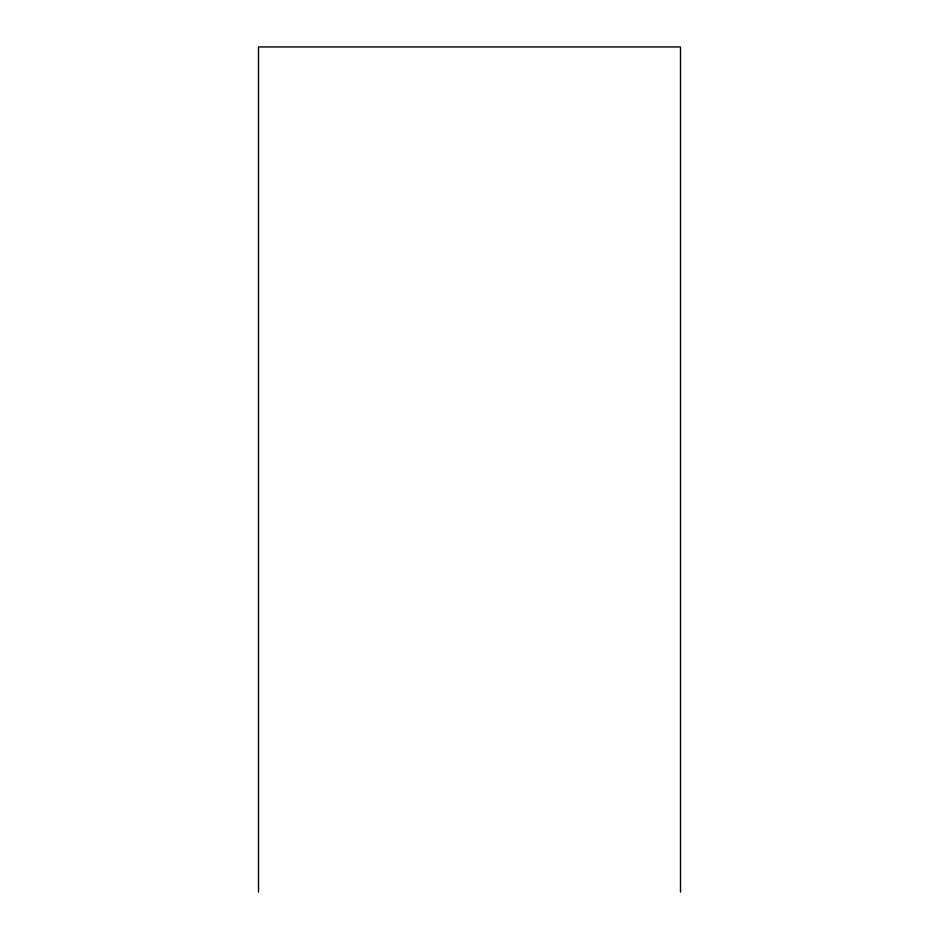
<?xml version="1.0" encoding="UTF-8"?>
<svg xmlns="http://www.w3.org/2000/svg" width="939" height="939" viewBox="0 0 939 939"><rect width="100%" height="100%" fill="white"/><g stroke="black" fill="none" stroke-linecap="round" stroke-linejoin="round"><path stroke-width="1.41" d="M680.505 892.05L680.505 46.95L258.495 46.95L258.495 892.05"/></g></svg>
